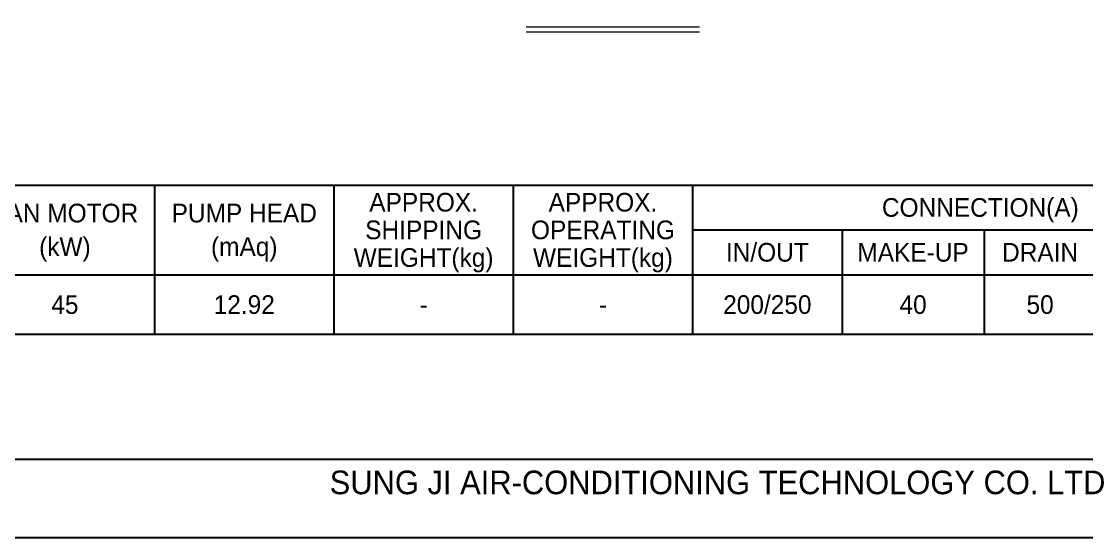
# Model space of a CAD drawing. Header units: millimetres. Extents: x -662582 to 33115, y -140469 to 24125.
# Drawn here: x 10280 to 20259, y 2228 to 7066 of the extents above; entities that cross this region are included whole.
import ezdxf
from ezdxf.enums import TextEntityAlignment as Align

# ---------------------------------------------------------------- set-up
doc = ezdxf.new("R2010")
doc.units = ezdxf.units.MM
for name, color, linetype in [('냉각탑_box', 1, 'Continuous'), ('냉각탑_form', 1, 'Continuous'), ('냉각탑_text', 3, 'Continuous')]:
    doc.layers.add(name, color=color, linetype=linetype)
doc.styles.add('돋움', font='Dotum.ttf')

msp = doc.modelspace()

# ---------------------------------------------------------------- linework, layer by layer
at = {"layer": 'Defpoints'}
msp.add_lwpolyline([(2148.9, 24125), (33114.7, 24125), (33114.7, 2227.8), (2148.9, 2227.8)], close=True, dxfattribs=at)
at = {"layer": '냉각탑_box', "lineweight": 20}
for p, q in [((15008.6, 7015.3), (16631.9, 7015.3)), ((15008.6, 6968.6), (16631.9, 6968.6))]:
    msp.add_line(p, q, dxfattribs=at)
at = {"layer": '냉각탑_box'}
for p, q in [((11528, 5532.1), (11528, 4132.1)), ((13208, 5532.1), (13208, 4132.1)), ((14888, 5532.1), (14888, 4132.1)), ((16568, 5532.1), (16568, 4132.1)), ((16568, 5112.1), (21958, 5112.1)), ((17968, 5112.1), (17968, 4132.1)), ((19298, 5112.1), (19298, 4132.1)), ((6908, 4692.1), (21958, 4692.1))]:
    msp.add_line(p, q, dxfattribs=at)
msp.add_lwpolyline([(6908, 5532.1), (21958, 5532.1), (21958, 4132.1), (6908, 4132.1)], close=True, dxfattribs=at)
at = {"layer": '냉각탑_form'}
msp.add_lwpolyline([(2886.2, 23387.7), (2886.2, 2965.1), (32377.4, 2965.1), (32377.4, 23387.7)], close=True, dxfattribs=at)

# ---------------------------------------------------------------- texts
at = {"layer": '냉각탑_form', "lineweight": 20, "style": '돋움'}
msp.add_text('SUNG JI AIR-CONDITIONING TECHNOLOGY CO. LTD', height=221.184, dxfattribs=at).set_placement((13168.4, 2635.3))
at = {"layer": '냉각탑_text', "style": '돋움'}
for s, p in [('APPROX.', (14048, 5371.1)), ('APPROX.', (15728, 5371.1)), ('CONNECTION(A)', (19263, 5322.1)), ('FAN MOTOR', (10688, 5269.6)), ('PUMP HEAD', (12368, 5269.6)), ('SHIPPING', (14048, 5112.1)), ('OPERATING', (15728, 5112.1)), ('(kW)', (10688, 4954.6)), ('(mAq)', (12368, 4954.6)), ('IN/OUT', (17268, 4902.1)), ('WEIGHT(kg)', (14048, 4853.1)), ('WEIGHT(kg)', (15728, 4853.1)), ('MAKE-UP', (18633, 4902.1)), ('DRAIN', (19823, 4902.1)), ('45', (10688, 4412.1)), ('12.92', (12368, 4412.1)), ('200/250', (17268, 4412.1)), ('40', (18633, 4412.1)), ('50', (19823, 4412.1)), ('-', (14048, 4412.1)), ('-', (15728, 4412.1))]:
    msp.add_text(s, height=175, dxfattribs=at).set_placement(p, align=Align.MIDDLE_CENTER)

doc.saveas('drawing.dxf')
